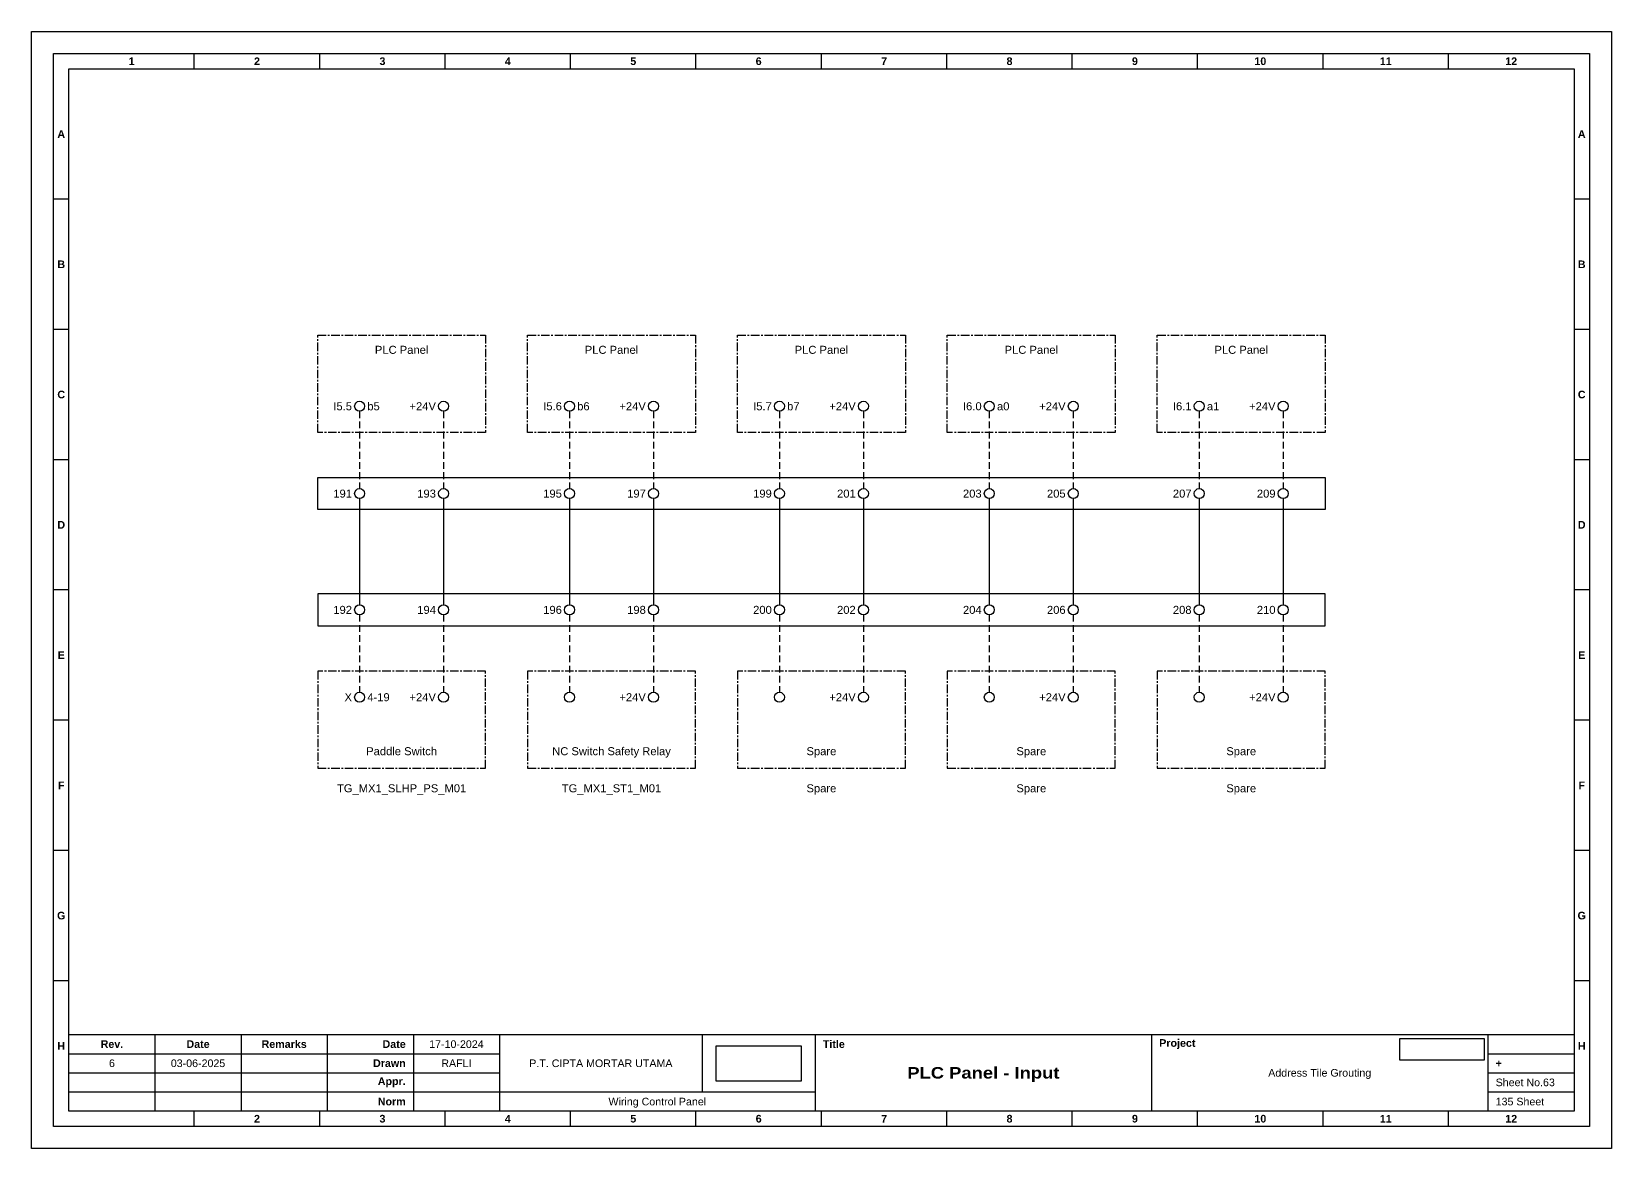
# Model space of a CAD drawing. Header units: millimetres. Extents: x 2277 to 9242, y 1004 to 1739.
# Drawn here: x 5436.2 to 5732.3, y 1529.4 to 1738.7 of the extents above; entities that cross this region are included whole.
import ezdxf
from ezdxf.enums import TextEntityAlignment as Align

# ---------------------------------------------------------------- set-up
doc = ezdxf.new("R2010")
doc.units = ezdxf.units.MM
doc.linetypes.add('CENTER', pattern=[50.8, 31.75, -6.35, 6.35, -6.35])
doc.linetypes.add('HIDDEN', pattern=[9.525, 6.35, -3.175])
doc.styles.add('Bold', font='ariblk.ttf', dxfattribs={"height": 25.4})
doc.styles.get("Standard").update_dxf_attribs({"font": 'arial.ttf'})
picture_1 = doc.add_image_def('image1.png', size_in_pixel=(2048, 847))
picture_2 = doc.add_image_def('image2.png', size_in_pixel=(2092, 542))

# ---------------------------------------------------------------- blocks, each defined once
blk = doc.blocks.new('KOP MU PROJECT')
at = {"color": 6, "ltscale": 50}
for p, q in [((27.74, 184.05), (27.74, 186.66)), ((49.13, 184.05), (49.13, 186.66)), ((70.51, 184.05), (70.51, 186.66)), ((91.89, 184.05), (91.89, 186.66)), ((113.27, 184.05), (113.27, 186.66)), ((134.66, 184.05), (134.66, 186.66)), ((156.04, 184.05), (156.04, 186.66)), ((177.42, 184.05), (177.42, 186.66)), ((198.8, 184.05), (198.8, 186.66)), ((220.19, 184.05), (220.19, 186.66)), ((241.57, 184.05), (241.57, 186.66)), ((6.36, 161.84), (3.75, 161.84)), ((265.59, 161.84), (262.98, 161.84)), ((6.36, 139.63), (3.75, 139.63)), ((265.59, 139.63), (262.98, 139.63)), ((6.36, 117.42), (3.75, 117.42)), ((265.59, 117.42), (262.98, 117.42)), ((6.36, 95.22), (3.75, 95.22)), ((265.59, 95.22), (262.98, 95.22)), ((6.36, 73.01), (3.75, 73.01)), ((265.59, 73.01), (262.98, 73.01)), ((6.36, 50.8), (3.75, 50.8)), ((265.59, 50.8), (262.98, 50.8)), ((6.36, 28.59), (3.75, 28.59)), ((265.59, 28.59), (262.98, 28.59)), ((27.74, 3.75), (27.74, 6.36)), ((49.13, 3.75), (49.13, 6.36)), ((70.51, 3.75), (70.51, 6.36)), ((91.89, 3.75), (91.89, 6.36)), ((113.27, 3.75), (113.27, 6.36)), ((134.66, 3.75), (134.66, 6.36)), ((156.04, 3.75), (156.04, 6.36)), ((177.42, 3.75), (177.42, 6.36)), ((198.8, 3.75), (198.8, 6.36)), ((220.19, 3.75), (220.19, 6.36)), ((241.57, 3.75), (241.57, 6.36))]:
    blk.add_line(p, q, dxfattribs=at)
at = {"ltscale": 50}
for p, q in [((6.36, 19.41), (262.98, 19.41)), ((21.04, 19.41), (21.04, 6.36)), ((35.72, 19.41), (35.72, 6.36)), ((50.41, 19.41), (50.41, 6.36)), ((65.09, 19.41), (65.09, 6.36)), ((79.77, 19.41), (79.77, 6.36)), ((114.35, 19.41), (114.35, 9.62)), ((133.6, 19.41), (133.6, 6.36)), ((190.95, 19.41), (190.95, 6.36)), ((248.3, 19.41), (248.3, 6.36)), ((6.36, 16.15), (79.77, 16.15)), ((248.3, 16.15), (262.98, 16.15)), ((6.36, 12.89), (79.77, 12.89)), ((248.3, 12.89), (262.98, 12.89)), ((6.36, 9.62), (133.6, 9.62)), ((248.3, 9.62), (262.98, 9.62))]:
    blk.add_line(p, q, dxfattribs=at)
at = {"color": 1, "ltscale": 50}
blk.add_lwpolyline([(269.34, 0), (0, 0), (0, 190.41), (269.34, 190.41)], close=True, dxfattribs=at)
at = {"color": 6, "ltscale": 50}
for points in [[(265.59, 3.75), (3.75, 3.75), (3.75, 186.66), (265.59, 186.66)], [(262.98, 6.36), (6.36, 6.36), (6.36, 184.05), (262.98, 184.05)]]:
    blk.add_lwpolyline(points, close=True, dxfattribs=at)
at = {"ltscale": 50, "char_height": 1.305, "attachment_point": 4}
for s, width, heights, insert in [('\\pxqc;{\\fArial|b1|i0|c0|p34;1}', 21.3825, [2.51], (6.36, 185.36)), ('\\pxqc;{\\fArial|b1|i0|c0|p34;2}', 21.3825, [2.51], (27.74, 185.36)), ('\\pxqc;{\\fArial|b1|i0|c0|p34;3}', 21.3825, [2.51], (49.13, 185.36)), ('\\pxqc;{\\fArial|b1|i0|c0|p34;4}', 21.3825, [2.51], (70.51, 185.36)), ('\\pxqc;{\\fArial|b1|i0|c0|p34;5}', 21.3825, [2.51], (91.89, 185.36)), ('\\pxqc;{\\fArial|b1|i0|c0|p34;6}', 21.3825, [2.51], (113.27, 185.36)), ('\\pxqc;{\\fArial|b1|i0|c0|p34;7}', 21.3825, [2.51], (134.66, 185.36)), ('\\pxqc;{\\fArial|b1|i0|c0|p34;8}', 21.3825, [2.51], (156.04, 185.36)), ('\\pxqc;{\\fArial|b1|i0|c0|p34;9}', 21.3825, [2.51], (177.42, 185.36)), ('\\pxqc;{\\fArial|b1|i0|c0|p34;10}', 21.3825, [2.51], (198.8, 185.36)), ('\\pxqc;{\\fArial|b1|i0|c0|p34;11}', 21.3825, [2.51], (220.19, 185.36)), ('\\pxqc;{\\fArial|b1|i0|c0|p34;12}', 21.3825, [2.51], (241.57, 185.36)), ('\\pxqc;{\\fArial|b1|i0|c0|p34;A}', 2.61, [2.51], (3.75, 172.95)), ('\\pxqc;{\\fArial|b1|i0|c0|p34;A}', 2.61, [2.51], (262.98, 172.95)), ('\\pxqc;{\\fArial|b1|i0|c0|p34;B}', 2.61, [2.51], (3.75, 150.74)), ('\\pxqc;{\\fArial|b1|i0|c0|p34;B}', 2.61, [2.51], (262.98, 150.74)), ('\\pxqc;{\\fArial|b1|i0|c0|p34;C}', 2.61, [2.51], (3.75, 128.53)), ('\\pxqc;{\\fArial|b1|i0|c0|p34;C}', 2.61, [2.51], (262.98, 128.53)), ('\\pxqc;{\\fArial|b1|i0|c0|p34;D}', 2.61, [2.51], (3.75, 106.32)), ('\\pxqc;{\\fArial|b1|i0|c0|p34;D}', 2.61, [2.51], (262.98, 106.32)), ('\\pxqc;{\\fArial|b1|i0|c0|p34;E}', 2.61, [2.51], (3.75, 84.11)), ('\\pxqc;{\\fArial|b1|i0|c0|p34;E}', 2.61, [2.51], (262.98, 84.11)), ('\\pxqc;{\\fArial|b1|i0|c0|p34;F}', 2.61, [2.51], (3.75, 61.9)), ('\\pxqc;{\\fArial|b1|i0|c0|p34;F}', 2.61, [2.51], (262.98, 61.9)), ('\\pxqc;{\\fArial|b1|i0|c0|p34;G}', 2.61, [2.51], (3.75, 39.69)), ('\\pxqc;{\\fArial|b1|i0|c0|p34;G}', 2.61, [2.51], (262.98, 39.69)), ('\\pxqc;{\\fArial|b1|i0|c0|p34;H}', 2.61, [2.51], (3.75, 17.47)), ('\\pxqc;{\\fArial|b1|i0|c0|p34;Rev.}', 14.6811, [2.88], (6.36, 17.78)), ('\\pxqc;{\\fArial|b1|i0|c0|p34;Date}', 14.6811, [2.88], (21.04, 17.78)), ('\\pxqc;{\\fArial|b1|i0|c0|p34;Remarks}', 14.6811, [2.88], (35.72, 17.78)), ('\\pxqr;{\\fArial|b1|i0|c0|p34;Date}', 13.3761, [2.88], (50.41, 17.78)), ('\\pxql;{\\fArial|b1|i0|c0|p34;Title}', 50.2419, [2.88], (134.9, 17.78)), ('\\pxql;{\\fArial|b1|i0|c0|p34;Project}', 50.2419, [2.88], (192.25, 17.78)), ('\\pxqc;{\\fArial|b1|i0|c0|p34;H}', 2.61, [2.51], (262.98, 17.47)), ('\\pxqr;{\\fArial|b1|i0|c0|p34;Drawn}', 13.3761, [2.88], (50.41, 14.52)), ('\\pxql;{\\fArial|b1|i0|c0|p34;+}', 14.6811, [2.88], (249.61, 14.52)), ('\\pxqr;{\\fArial|b1|i0|c0|p34;Appr.}', 13.3761, [2.88], (50.41, 11.26)), ('\\pxqr;{\\fArial|b1|i0|c0|p34;Norm}', 13.3761, [2.88], (50.41, 7.99)), ('\\pxqc;{\\fArial|b1|i0|c0|p34;2}', 21.3825, [2.51], (27.74, 5.06)), ('\\pxqc;{\\fArial|b1|i0|c0|p34;3}', 21.3825, [2.51], (49.13, 5.06)), ('\\pxqc;{\\fArial|b1|i0|c0|p34;4}', 21.3825, [2.51], (70.51, 5.06)), ('\\pxqc;{\\fArial|b1|i0|c0|p34;5}', 21.3825, [2.51], (91.89, 5.06)), ('\\pxqc;{\\fArial|b1|i0|c0|p34;6}', 21.3825, [2.51], (113.27, 5.06)), ('\\pxqc;{\\fArial|b1|i0|c0|p34;7}', 21.3825, [2.51], (134.66, 5.06)), ('\\pxqc;{\\fArial|b1|i0|c0|p34;8}', 21.3825, [2.51], (156.04, 5.06)), ('\\pxqc;{\\fArial|b1|i0|c0|p34;9}', 21.3825, [2.51], (177.42, 5.06)), ('\\pxqc;{\\fArial|b1|i0|c0|p34;10}', 21.3825, [2.51], (198.8, 5.06)), ('\\pxqc;{\\fArial|b1|i0|c0|p34;11}', 21.3825, [2.51], (220.19, 5.06)), ('\\pxqc;{\\fArial|b1|i0|c0|p34;12}', 21.3825, [2.51], (241.57, 5.06))]:
    blk.add_mtext_dynamic_manual_height_columns(s, width=width, gutter_width=0.0326, heights=heights, dxfattribs=dict(at, insert=insert))
at = {"ltscale": 50}
for tag, p in [('DATECREATED', (72.43, 17.78)), ('REV', (13.7, 14.52)), ('REVDATE', (28.38, 14.52)), ('REMARKS', (43.06, 14.52)), ('DRAWN', (72.43, 14.52)), ('COMPANY', (97.06, 14.52)), ('PROJECT', (219.62, 12.89)), ('APPR', (72.43, 11.26)), ('NORM', (72.43, 7.99)), ('DRAWINGCATEGORY', (106.68, 7.99)), ('DESCRIPTION', (162.27, 10.03))]:
    blk.add_attdef(tag, text='', height=1.3, dxfattribs=at).set_placement(p, align=Align.MIDDLE_CENTER)
at = {"ltscale": 50, "style": 'Bold'}
blk.add_attdef('TITLE', text='', height=1.96, dxfattribs=at).set_placement((162.27, 12.89), align=Align.MIDDLE_CENTER)
at = {"ltscale": 50}
for tag, p in [('SHEETNUMBER', (249.61, 11.26)), ('TOTALSHEET', (249.61, 7.99))]:
    blk.add_attdef(tag, text='', height=1.3, dxfattribs=at).set_placement(p, align=Align.MIDDLE_LEFT)
image = blk.add_image(picture_1, insert=(116.72, 11.48), size_in_units=(14.5, 6), dxfattribs=at)
image.dxf.flags = 15
image = blk.add_image(picture_2, insert=(233.29, 15.04), size_in_units=(14.36, 3.72), dxfattribs=at)
image.dxf.flags = 15

msp = doc.modelspace()

# ---------------------------------------------------------------- linework, layer by layer
at = {"linetype": 'HIDDEN', "ltscale": 0.2}
for p, q in [((5497.71, 1667.52), (5497.71, 1653.03)), ((5513.45, 1667.52), (5513.45, 1653.03)), ((5537.05, 1667.52), (5537.05, 1653.03)), ((5552.79, 1667.52), (5552.79, 1653.03)), ((5576.39, 1667.52), (5576.39, 1653.03)), ((5592.13, 1667.52), (5592.13, 1653.03)), ((5615.73, 1667.52), (5615.73, 1653.03)), ((5631.47, 1667.52), (5631.47, 1653.03)), ((5655.07, 1667.52), (5655.07, 1653.03)), ((5670.81, 1667.52), (5670.81, 1653.03)), ((5497.71, 1629.36), (5497.71, 1614.87)), ((5513.45, 1629.36), (5513.45, 1614.87)), ((5537.05, 1629.36), (5537.05, 1614.87)), ((5552.79, 1629.36), (5552.79, 1614.87)), ((5576.39, 1629.36), (5576.39, 1614.87)), ((5592.13, 1629.36), (5592.13, 1614.87)), ((5615.73, 1629.36), (5615.73, 1614.87)), ((5631.47, 1629.36), (5631.47, 1614.87)), ((5655.07, 1629.36), (5655.07, 1614.87)), ((5670.81, 1629.36), (5670.81, 1614.87))]:
    msp.add_line(p, q, dxfattribs=at)
at = {"ltscale": 0.2}
for p, q in [((5497.71, 1651.15), (5497.71, 1631.24)), ((5513.45, 1651.15), (5513.45, 1631.24)), ((5537.05, 1651.15), (5537.05, 1631.24)), ((5552.79, 1651.15), (5552.79, 1631.24)), ((5576.39, 1651.15), (5576.39, 1631.24)), ((5592.13, 1651.15), (5592.13, 1631.24)), ((5615.73, 1651.15), (5615.73, 1631.24)), ((5631.47, 1651.15), (5631.47, 1631.24)), ((5655.07, 1651.15), (5655.07, 1631.24)), ((5670.81, 1651.15), (5670.81, 1631.24))]:
    msp.add_line(p, q, dxfattribs=at)
at = {"linetype": 'CENTER', "ltscale": 0.05}
for points in [[(5489.85, 1681.79), (5521.32, 1681.79), (5521.32, 1663.56), (5489.85, 1663.56)], [(5529.19, 1681.79), (5560.66, 1681.79), (5560.66, 1663.56), (5529.19, 1663.56)], [(5568.52, 1681.79), (5600, 1681.79), (5600, 1663.56), (5568.52, 1663.56)], [(5607.86, 1681.79), (5639.34, 1681.79), (5639.34, 1663.56), (5607.86, 1663.56)], [(5647.2, 1681.79), (5678.67, 1681.79), (5678.67, 1663.56), (5647.2, 1663.56)], [(5489.85, 1600.61), (5521.32, 1600.61), (5521.32, 1618.83), (5489.85, 1618.83)], [(5529.19, 1600.61), (5560.66, 1600.61), (5560.66, 1618.83), (5529.19, 1618.83)], [(5568.52, 1600.61), (5600, 1600.61), (5600, 1618.83), (5568.52, 1618.83)], [(5607.86, 1600.61), (5639.34, 1600.61), (5639.34, 1618.83), (5607.86, 1618.83)], [(5647.2, 1600.61), (5678.67, 1600.61), (5678.67, 1618.83), (5647.2, 1618.83)]]:
    msp.add_lwpolyline(points, close=True, dxfattribs=at)
at = {"ltscale": 0.05}
for points in [[(5489.85, 1655.1), (5678.67, 1655.1), (5678.67, 1649.09), (5489.85, 1649.09)], [(5489.85, 1627.3), (5678.67, 1627.3), (5678.67, 1633.31), (5489.85, 1633.31)]]:
    msp.add_lwpolyline(points, close=True, dxfattribs=at)
for centre in [(5497.71, 1668.46), (5513.45, 1668.46), (5537.05, 1668.46), (5552.79, 1668.46), (5576.39, 1668.46), (5592.13, 1668.46), (5615.73, 1668.46), (5631.47, 1668.46), (5655.07, 1668.46), (5670.81, 1668.46), (5497.71, 1652.09), (5513.45, 1652.09), (5537.05, 1652.09), (5552.79, 1652.09), (5576.39, 1652.09), (5592.13, 1652.09), (5615.73, 1652.09), (5631.47, 1652.09), (5655.07, 1652.09), (5670.81, 1652.09), (5497.71, 1630.3), (5513.45, 1630.3), (5537.05, 1630.3), (5552.79, 1630.3), (5576.39, 1630.3), (5592.13, 1630.3), (5615.73, 1630.3), (5631.47, 1630.3), (5655.07, 1630.3), (5670.81, 1630.3), (5497.71, 1613.93), (5513.45, 1613.93), (5537.05, 1613.93), (5552.79, 1613.93), (5576.39, 1613.93), (5592.13, 1613.93), (5615.73, 1613.93), (5631.47, 1613.93), (5655.07, 1613.93), (5670.81, 1613.93)]:
    msp.add_circle(centre, 0.938)

# ---------------------------------------------------------------- block references
at = {"xscale": 1.099296583304004, "yscale": 1.099296583304004, "zscale": 1.099296583304004}
msp.add_blockref('KOP MU PROJECT', (5436.23, 1529.36), dxfattribs=at).add_auto_attribs({'TITLE': 'PLC Panel - Input', 'PROJECT': 'Address Tile Grouting', 'COMPANY': 'P.T. CIPTA MORTAR UTAMA', 'DRAWINGCATEGORY': 'Wiring Control Panel', 'DRAWN': 'RAFLI', 'DATECREATED': '17-10-2024', 'REVDATE': '03-06-2025', 'REV': '6', 'SHEETNUMBER': 'Sheet No.63', 'TOTALSHEET': '135 Sheet'})

# ---------------------------------------------------------------- texts
for s, p in [('PLC Panel', (5505.58, 1679.79)), ('PLC Panel', (5544.92, 1679.79)), ('PLC Panel', (5584.26, 1679.79)), ('PLC Panel', (5623.6, 1679.79)), ('PLC Panel', (5662.94, 1679.79)), ('TG_MX1_SLHP_PS_M01', (5505.58, 1597.61)), ('TG_MX1_ST1_M01', (5544.92, 1597.61)), ('Spare', (5584.26, 1597.61)), ('Spare', (5623.6, 1597.61)), ('Spare', (5662.94, 1597.61))]:
    msp.add_text(s, height=1.5).set_placement(p, align=Align.TOP_CENTER)
for s, p in [('I5.5', (5496.28, 1668.46)), ('+24V', (5512.01, 1668.46)), ('I5.6', (5535.62, 1668.46)), ('+24V', (5551.35, 1668.46)), ('I5.7', (5574.96, 1668.46)), ('+24V', (5590.69, 1668.46)), ('I6.0', (5614.29, 1668.46)), ('+24V', (5630.03, 1668.46)), ('I6.1', (5653.63, 1668.46)), ('+24V', (5669.37, 1668.46)), ('191', (5496.28, 1652.09)), ('193', (5512.01, 1652.09)), ('195', (5535.62, 1652.09)), ('197', (5551.35, 1652.09)), ('199', (5574.96, 1652.09)), ('201', (5590.69, 1652.09)), ('203', (5614.29, 1652.09)), ('205', (5630.03, 1652.09)), ('207', (5653.63, 1652.09)), ('209', (5669.37, 1652.09)), ('192', (5496.28, 1630.3)), ('194', (5512.01, 1630.3)), ('196', (5535.62, 1630.3)), ('198', (5551.35, 1630.3)), ('200', (5574.96, 1630.3)), ('202', (5590.69, 1630.3)), ('204', (5614.29, 1630.3)), ('206', (5630.03, 1630.3)), ('208', (5653.63, 1630.3)), ('210', (5669.37, 1630.3)), ('X', (5496.28, 1613.93)), ('+24V', (5512.01, 1613.93)), ('+24V', (5551.35, 1613.93)), ('+24V', (5590.69, 1613.93)), ('+24V', (5630.03, 1613.93)), ('+24V', (5669.37, 1613.93))]:
    msp.add_text(s, height=1.5).set_placement(p, align=Align.MIDDLE_RIGHT)
for s, p in [('b5', (5499.15, 1668.46)), ('b6', (5538.49, 1668.46)), ('b7', (5577.83, 1668.46)), ('a0', (5617.17, 1668.46)), ('a1', (5656.51, 1668.46)), ('4-19', (5499.15, 1613.93))]:
    msp.add_text(s, height=1.5).set_placement(p, align=Align.MIDDLE_LEFT)
for s, p in [('Paddle Switch', (5505.58, 1602.61)), ('NC Switch Safety Relay', (5544.92, 1602.61)), ('Spare', (5584.26, 1602.61)), ('Spare', (5623.6, 1602.61)), ('Spare', (5662.94, 1602.61))]:
    msp.add_text(s, height=1.5).set_placement(p, align=Align.BOTTOM_CENTER)

doc.saveas('drawing.dxf')
